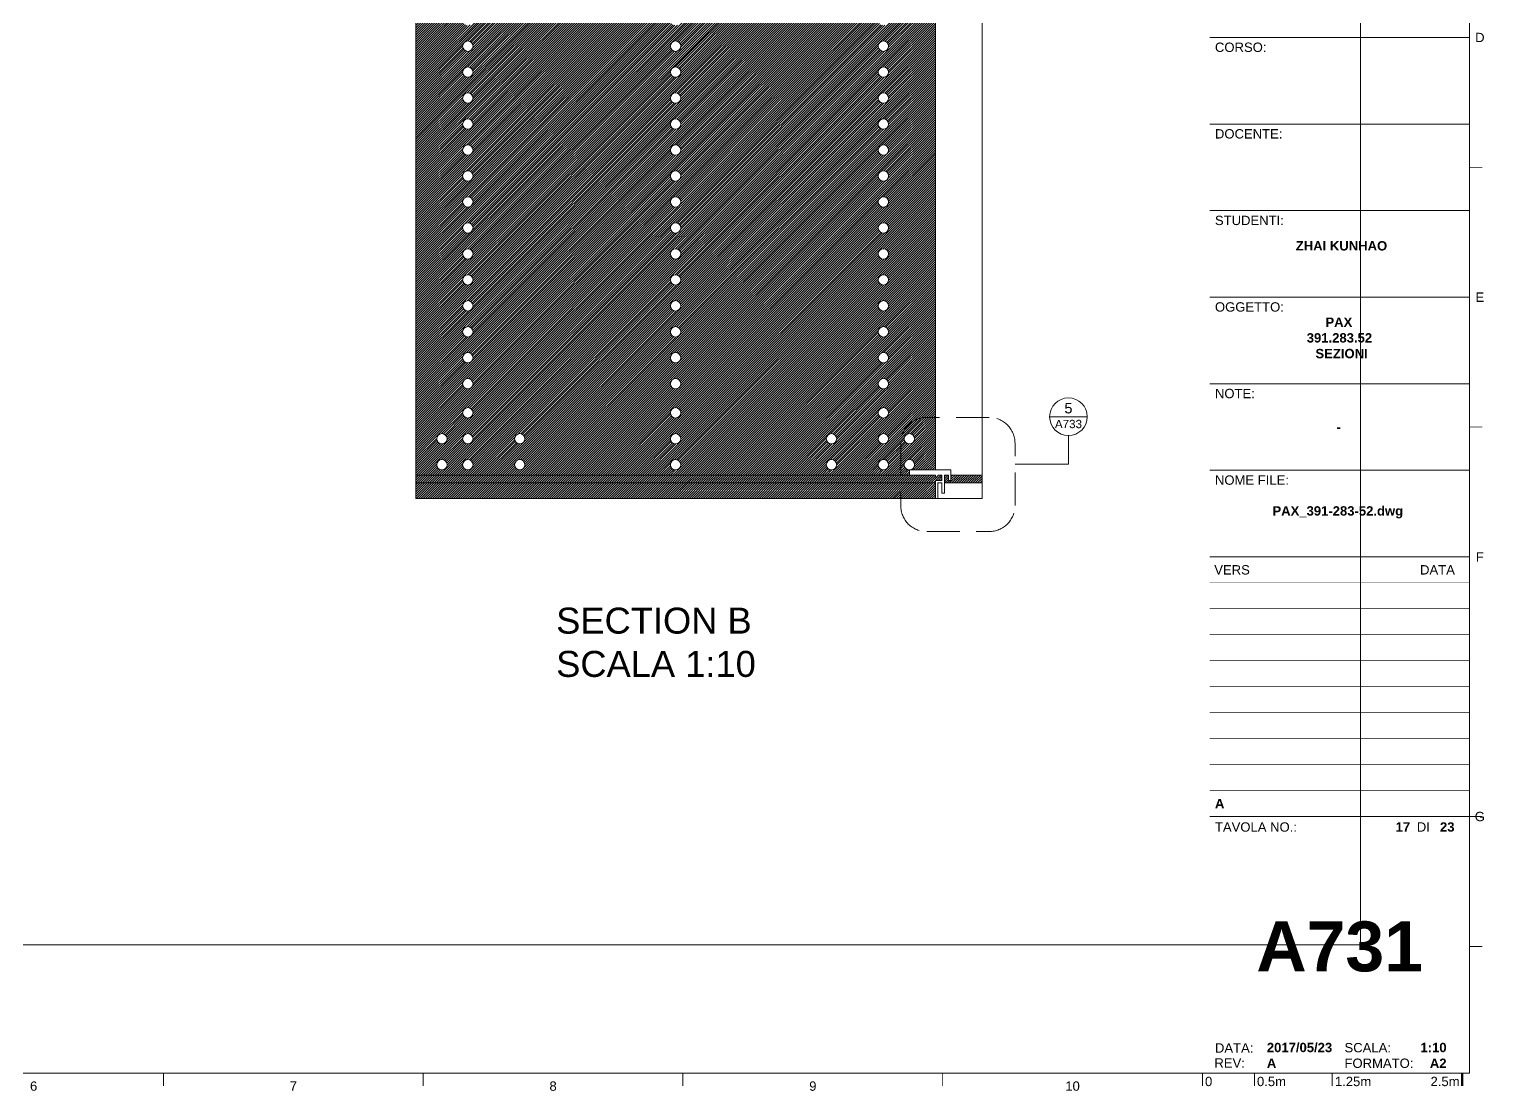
# Paper-space layout 'A731' of a CAD drawing. Header units: centimetres, sheet in millimetres. Extents: x 18 to 584, y 3 to 408.
# Drawn here: x 300.7 to 580.7, y 3.2 to 207.6 of the extents above; entities that cross this region are included whole.
import ezdxf
from ezdxf.enums import TextEntityAlignment as Align

# ---------------------------------------------------------------- set-up
doc = ezdxf.new("R2010")
doc.units = ezdxf.units.CM
doc.linetypes.add('DASHED', pattern=[19.05, 12.7, -6.35])
for name, color, linetype, lineweight in [('A-ANNO-SYMB', 3, 'Continuous', 18), ('A-ELEV-MBE', 8, 'Continuous', 9), ('A-SECT-MCUT1', 7, 'Continuous', 13), ('G-ANNO-TEXT', 3, 'Continuous', 18), ('G-ANNO-TTLB', 3, 'Continuous', 18)]:
    doc.layers.add(name, color=color, linetype=linetype, lineweight=lineweight)
doc.layers.add('G-ANNO-NPLT', color=2, linetype='Continuous', lineweight=18, plot=False)
doc.styles.add('ARIAL', font='arial.ttf')
doc.styles.add('ARIAL-BOLD', font='arialbd.ttf')
doc.styles.add('E-ARIAL', font='arial.ttf')
pattern_1 = [(45, (-161.01893, 621.37163), (-0.2245064, 0.2245064), [])]

# ---------------------------------------------------------------- blocks, each defined once
blk = doc.blocks.new('*U17')
at = {"layer": 'G-ANNO-TTLB'}
for points, const_width in [([(0, -2.5), (0, 0)], 0.18), ([(10, 0), (10, -2.5)], 0.18), ([(25, 0), (25, -2.5)], 0.18), ([(50, 0), (50, -2.5)], 0.48)]:
    blk.add_lwpolyline(points, dxfattribs=dict(at, const_width=const_width))
at = {"layer": 'G-ANNO-TEXT', "style": 'E-ARIAL'}
blk.add_text('0', height=1.8, dxfattribs=at).set_placement((1.2, -0.7), align=Align.TOP_CENTER)
for s, p in [('0.5m', (10.5, -2.5)), ('1.25m', (25.5, -2.5))]:
    blk.add_text(s, height=1.8, dxfattribs=at).set_placement(p)
blk.add_text('2.5m', height=1.8, dxfattribs=at).set_placement((49.5, -2.5), align=Align.RIGHT)
blk = doc.blocks.new('BLOCK_TITLE')
at = {"layer": 'G-ANNO-TTLB'}
for points, const_width in [([(0, 200), (-50, 200)], 0.18), ([(0, 183.33), (-50, 183.33)], 0.18), ([(0, 166.67), (-50, 166.67)], 0.18), ([(-50, 166.67), (0, 166.67)], 0.18), ([(-50, 150), (0, 150)], 0.18), ([(-50, 150), (0, 150)], 0.18), ([(-50, 150), (0, 150)], 0.18), ([(-50, 150), (0, 150)], 0.18), ([(-50, 133.33), (0, 133.33)], 0.18), ([(-50, 116.67), (0, 116.67)], 0.18), ([(-50, 116.67), (0, 116.67)], 0.18), ([(-50, 100), (0, 100)], 0.18), ([(-50, 95), (0, 95)], 0.12), ([(-50, 90), (0, 90)], 0.12), ([(-50, 85), (0, 85)], 0.12), ([(-50, 80), (0, 80)], 0.12), ([(-50, 75), (0, 75)], 0.12), ([(-50, 70), (0, 70)], 0.12), ([(-50, 65), (0, 65)], 0.12), ([(-50, 60), (0, 60)], 0.12), ([(-50, 55), (0, 55)], 0.12), ([(-50, 50), (0, 50)], 0.18), ([(-50, 50), (0, 50)], 0.18)]:
    blk.add_lwpolyline(points, dxfattribs=dict(at, const_width=const_width))
at = {"layer": 'G-ANNO-TTLB', "const_width": 0.18, "flags": 128}
blk.add_lwpolyline([(2.5, 50), (0, 50)], dxfattribs=at)
blk.add_lwpolyline([(2.5, 50), (0, 50)], dxfattribs=at)
at = {"layer": 'G-ANNO-TEXT', "style": 'ARIAL'}
for s, p in [('CORSO:', (-49, 199.02)), ('DOCENTE:', (-49, 182.35)), ('STUDENTI:', (-49, 165.68)), ('OGGETTO:', (-49, 149.02)), ('NOTE:', (-49, 132.35)), ('NOME FILE:', (-49, 115.68)), ('TAVOLA NO.:', (-49, 48.88))]:
    blk.add_text(s, height=1.8, dxfattribs=at).set_placement(p, align=Align.TOP_LEFT)
for s, p in [('VERS', (-49.13, 97.5)), ('DI', (-10.14, 47.99)), ('DATA:', (-49, 5.44)), ('SCALA:', (-24.06, 5.5)), ('REV:', (-49.1, 2.54)), ('FORMATO:', (-24.06, 2.5))]:
    blk.add_text(s, height=1.8, dxfattribs=at).set_placement(p, align=Align.MIDDLE_LEFT)
blk.add_text('DATA', height=1.8, dxfattribs=at).set_placement((-2.81, 97.5), align=Align.MIDDLE_RIGHT)
at = {"layer": 'G-ANNO-TEXT', "style": 'ARIAL-BOLD'}
for tag, p, height in [('PROJECT_TITLE_001', (-41.2, 228.22), 3.6), ('PROJECT_TITLE_002', (-36.08, 222.16), 3.6), ('PROJECT_TITLE_003', (-34.58, 216.1), 3.6), ('STUDENTS_001', (-30.84, 153.05), 1.8), ('DRAWING_TITLE_001', (-32.36, 142.66), 1.8), ('NOTES_001', (-25.17, 124.1), 1.8), ('FILENAME_001', (-35.85, 109.02), 1.8)]:
    blk.add_attdef(tag, p, '', height=height, dxfattribs=at)
at = {"layer": 'G-ANNO-TEXT', "style": 'ARIAL-BOLD', "flags": 2}
for tag, p in [('CLASS_001', (-38.72, 194.27)), ('CLASS_002', (-34.96, 191.24)), ('PROFESSOR_001', (-35.55, 175.36))]:
    blk.add_attdef(tag, p, '', height=1.8, dxfattribs=at)
at = {"layer": 'G-ANNO-TEXT', "style": 'ARIAL-BOLD'}
for tag, p in [('VERSION_9', (-49, 92.5)), ('VERSION_8', (-49, 87.5)), ('VERSION_7', (-49, 82.5)), ('VERSION_6', (-49, 77.5)), ('VERSION_5', (-49, 72.5)), ('VERSION_4', (-49, 67.5)), ('VERSION_3', (-49, 62.5)), ('VERSION_2', (-49, 57.5)), ('VERSION_1', (-49, 52.5)), ('SHEET_TOTAL', (-5.68, 47.98)), ('DATE', (-39.01, 5.53)), ('REV', (-39.01, 2.51))]:
    blk.add_attdef(tag, text='', height=1.8, dxfattribs=at).set_placement(p, align=Align.MIDDLE_LEFT)
for tag, p in [('DATA_9', (-2.81, 92.5)), ('DATA_8', (-2.81, 87.5)), ('DATA_7', (-2.81, 82.5)), ('DATA_6', (-2.81, 77.5)), ('DATA_5', (-2.81, 72.5)), ('DATA_4', (-2.81, 67.5)), ('DATA_3', (-2.81, 62.5)), ('DATA_2', (-2.81, 57.5)), ('DATA_1', (-2.81, 52.5)), ('SHEET_COPY', (-11.42, 47.98)), ('SCALE', (-4.42, 5.53))]:
    blk.add_attdef(tag, text='', height=1.8, dxfattribs=at).set_placement(p, align=Align.MIDDLE_RIGHT)
blk.add_attdef('SHEET', text='', height=9.6, dxfattribs=at).set_placement((-25, 25), align=Align.MIDDLE_CENTER)
blk = doc.blocks.new('DETAGLI')
at = {"layer": 'A-ANNO-SYMB', "linetype": 'Continuous'}
blk.add_line((486.66, 356.17), (504.76, 356.17), dxfattribs=at)
blk.add_circle((495.71, 356.17), 9.05, dxfattribs=at)
for tag, p in [('TAVOLA', (495.71, 362.76)), ('SEZIONE', (495.71, 354.67))]:
    blk.add_attdef(tag, text='', height=5, dxfattribs=at).set_placement(p, align=Align.TOP_CENTER)

psp = doc.layouts.new('A731')

# ---------------------------------------------------------------- hatches: boundary and pattern name
at = {"layer": 'A-ELEV-MBE'}
h = psp.add_hatch(dxfattribs=at)
h.set_pattern_fill('ANSI31', color=256, scale=0.1)
h.set_pattern_definition(pattern_1)
h.paths.add_polyline_path([(475.14, 312.48), (473.84, 314.32), (475.14, 314.32), (475.14, 316.32), (375.14, 316.32), (375.14, 121.72), (470.14, 121.72), (470.14, 122.72, -0.414214), (469.14, 123.72, -1), (471.14, 123.72, -0.414214), (470.14, 122.72), (475.14, 122.72)])
h.paths.add_polyline_path([(426.14, 264.32, -1), (424.14, 264.32, -1)], flags=16)
h.paths.add_polyline_path([(424.14, 269.32, -1), (426.14, 269.32, -1)], flags=16)
h.paths.add_polyline_path([(426.14, 259.32, -1), (424.14, 259.32, -1)], flags=16)
h.paths.add_polyline_path([(424.14, 274.32, -1), (426.14, 274.32, -1)], flags=16)
h.paths.add_polyline_path([(426.14, 254.32, -1), (424.14, 254.32, -1)], flags=16)
h.paths.add_polyline_path([(424.14, 279.32, -1), (426.14, 279.32, -1)], flags=16)
h.paths.add_polyline_path([(426.14, 249.32, -1), (424.14, 249.32, -1)], flags=16)
h.paths.add_polyline_path([(424.14, 284.32, -1), (426.14, 284.32, -1)], flags=16)
h.paths.add_polyline_path([(384.14, 264.32, -1), (386.14, 264.32, -1)], flags=16)
h.paths.add_polyline_path([(384.14, 269.32, -1), (386.14, 269.32, -1)], flags=16)
h.paths.add_polyline_path([(386.14, 259.32, -1), (384.14, 259.32, -1)], flags=16)
h.paths.add_polyline_path([(384.14, 274.32, -1), (386.14, 274.32, -1)], flags=16)
h.paths.add_polyline_path([(426.14, 244.32, -1), (424.14, 244.32, -1)], flags=16)
h.paths.add_polyline_path([(386.14, 254.32, -1), (384.14, 254.32, -1)], flags=16)
h.paths.add_polyline_path([(384.14, 279.32, -1), (386.14, 279.32, -1)], flags=16)
h.paths.add_polyline_path([(424.14, 289.32, -1), (426.14, 289.32, -1)], flags=16)
h.paths.add_polyline_path([(386.14, 249.32, -1), (384.14, 249.32, -1)], flags=16)
h.paths.add_polyline_path([(384.14, 284.32, -1), (386.14, 284.32, -1)], flags=16)
h.paths.add_polyline_path([(426.14, 239.32, -1), (424.14, 239.32, -1)], flags=16)
h.paths.add_polyline_path([(424.14, 294.32, -1), (426.14, 294.32, -1)], flags=16)
h.paths.add_polyline_path([(386.14, 244.32, -1), (384.14, 244.32, -1)], flags=16)
h.paths.add_polyline_path([(384.14, 289.32, -1), (386.14, 289.32, -1)], flags=16)
h.paths.add_polyline_path([(426.14, 234.32, -1), (424.14, 234.32, -1)], flags=16)
h.paths.add_polyline_path([(386.14, 239.32, -1), (384.14, 239.32, -1)], flags=16)
h.paths.add_polyline_path([(424.14, 299.32, -1), (426.14, 299.32, -1)], flags=16)
h.paths.add_polyline_path([(384.14, 294.32, -1), (386.14, 294.32, -1)], flags=16)
h.paths.add_polyline_path([(426.14, 229.32, -1), (424.14, 229.32, -1)], flags=16)
h.paths.add_polyline_path([(386.14, 234.32, -1), (384.14, 234.32, -1)], flags=16)
h.paths.add_polyline_path([(394.14, 304.32, -1), (396.14, 304.32, -1)], flags=16)
h.paths.add_polyline_path([(384.14, 299.32, -1), (386.14, 299.32, -1)], flags=16)
h.paths.add_polyline_path([(424.14, 304.32, -1), (426.14, 304.32, -1)], flags=16)
h.paths.add_polyline_path([(386.14, 229.32, -1), (384.14, 229.32, -1)], flags=16)
h.paths.add_polyline_path([(426.14, 224.32, -1), (424.14, 224.32, -1)], flags=16)
h.paths.add_polyline_path([(384.14, 304.32, -1), (386.14, 304.32, -1)], flags=16)
h.paths.add_polyline_path([(424.14, 309.32, -1), (426.14, 309.32, -1)], flags=16)
h.paths.add_polyline_path([(386.14, 224.32, -1), (384.14, 224.32, -1)], flags=16)
h.paths.add_polyline_path([(426.14, 219.32, -1), (424.14, 219.32, -1)], flags=16)
h.paths.add_polyline_path([(384.14, 309.32, -1), (386.14, 309.32, -1)], flags=16)
h.paths.add_polyline_path([(394.14, 314.32, -1), (396.14, 314.32, -1)], flags=16)
h.paths.add_polyline_path([(424.14, 314.32, -1), (426.14, 314.32, -1)], flags=16)
h.paths.add_polyline_path([(379.14, 309.32, -1), (381.14, 309.32, -1)], flags=16)
h.paths.add_polyline_path([(386.14, 219.32, -1), (384.14, 219.32, -1)], flags=16)
h.paths.add_polyline_path([(426.14, 214.32, -1), (424.14, 214.32, -1)], flags=16)
h.paths.add_polyline_path([(384.14, 314.32, -1), (386.14, 314.32, -1)], flags=16)
h.paths.add_polyline_path([(466.14, 264.32, -1), (464.14, 264.32, -1)], flags=16)
h.paths.add_polyline_path([(466.14, 269.32, -1), (464.14, 269.32, -1)], flags=16)
h.paths.add_polyline_path([(466.14, 259.32, -1), (464.14, 259.32, -1)], flags=16)
h.paths.add_polyline_path([(466.14, 274.32, -1), (464.14, 274.32, -1)], flags=16)
h.paths.add_polyline_path([(379.14, 314.32, -1), (381.14, 314.32, -1)], flags=16)
h.paths.add_polyline_path([(466.14, 254.32, -1), (464.14, 254.32, -1)], flags=16)
h.paths.add_polyline_path([(386.14, 214.32, -1), (384.14, 214.32, -1)], flags=16)
h.paths.add_polyline_path([(464.14, 279.32, -1), (466.14, 279.32, -1)], flags=16)
h.paths.add_polyline_path([(466.14, 249.32, -1), (464.14, 249.32, -1)], flags=16)
h.paths.add_polyline_path([(464.14, 284.32, -1), (466.14, 284.32, -1)], flags=16)
h.paths.add_polyline_path([(426.14, 209.32, -1), (424.14, 209.32, -1)], flags=16)
h.paths.add_polyline_path([(454.14, 304.32, -1), (456.14, 304.32, -1)], flags=16)
h.paths.add_polyline_path([(466.14, 244.32, -1), (464.14, 244.32, -1)], flags=16)
h.paths.add_polyline_path([(464.14, 289.32, -1), (466.14, 289.32, -1)], flags=16)
h.paths.add_polyline_path([(386.14, 209.32, -1), (384.14, 209.32, -1)], flags=16)
h.paths.add_polyline_path([(466.14, 239.32, -1), (464.14, 239.32, -1)], flags=16)
h.paths.add_polyline_path([(464.14, 294.32, -1), (466.14, 294.32, -1)], flags=16)
h.paths.add_polyline_path([(426.14, 204.32, -1), (424.14, 204.32, -1)], flags=16)
h.paths.add_polyline_path([(466.14, 234.32, -1), (464.14, 234.32, -1)], flags=16)
h.paths.add_polyline_path([(464.14, 299.32, -1), (466.14, 299.32, -1)], flags=16)
h.paths.add_polyline_path([(386.14, 204.32, -1), (384.14, 204.32, -1)], flags=16)
h.paths.add_polyline_path([(454.14, 314.32, -1), (456.14, 314.32, -1)], flags=16)
h.paths.add_polyline_path([(466.14, 229.32, -1), (464.14, 229.32, -1)], flags=16)
h.paths.add_polyline_path([(464.14, 304.32, -1), (466.14, 304.32, -1)], flags=16)
h.paths.add_polyline_path([(426.14, 199.32, -1), (424.14, 199.32, -1)], flags=16)
h.paths.add_polyline_path([(466.14, 224.32, -1), (464.14, 224.32, -1)], flags=16)
h.paths.add_polyline_path([(464.14, 309.32, -1), (466.14, 309.32, -1)], flags=16)
h.paths.add_polyline_path([(386.14, 199.32, -1), (384.14, 199.32, -1)], flags=16)
h.paths.add_polyline_path([(466.14, 219.32, -1), (464.14, 219.32, -1)], flags=16)
h.paths.add_polyline_path([(426.14, 194.32, -1), (424.14, 194.32, -1)], flags=16)
h.paths.add_polyline_path([(464.14, 314.32, -1), (466.14, 314.32, -1)], flags=16)
h.paths.add_polyline_path([(469.14, 309.32, -1), (471.14, 309.32, -1)], flags=16)
h.paths.add_polyline_path([(386.14, 194.32, -1), (384.14, 194.32, -1)], flags=16)
h.paths.add_polyline_path([(466.14, 214.32, -1), (464.14, 214.32, -1)], flags=16)
h.paths.add_polyline_path([(469.14, 314.32, -1), (471.14, 314.32, -1)], flags=16)
h.paths.add_polyline_path([(426.14, 189.32, -1), (424.14, 189.32, -1)], flags=16)
h.paths.add_polyline_path([(466.14, 209.32, -1), (464.14, 209.32, -1)], flags=16)
h.paths.add_polyline_path([(386.14, 189.32, -1), (384.14, 189.32, -1)], flags=16)
h.paths.add_polyline_path([(466.14, 204.32, -1), (464.14, 204.32, -1)], flags=16)
h.paths.add_polyline_path([(426.14, 184.32, -1), (424.14, 184.32, -1)], flags=16)
h.paths.add_polyline_path([(386.14, 184.32, -1), (384.14, 184.32, -1)], flags=16)
h.paths.add_polyline_path([(466.14, 199.32, -1), (464.14, 199.32, -1)], flags=16)
h.paths.add_polyline_path([(426.14, 179.32, -1), (424.14, 179.32, -1)], flags=16)
h.paths.add_polyline_path([(386.14, 179.32, -1), (384.14, 179.32, -1)], flags=16)
h.paths.add_polyline_path([(466.14, 194.32, -1), (464.14, 194.32, -1)], flags=16)
h.paths.add_polyline_path([(426.14, 174.32, -1), (424.14, 174.32, -1)], flags=16)
h.paths.add_polyline_path([(466.14, 189.32, -1), (464.14, 189.32, -1)], flags=16)
h.paths.add_polyline_path([(386.14, 174.32, -1), (384.14, 174.32, -1)], flags=16)
h.paths.add_polyline_path([(426.14, 169.32, -1), (424.14, 169.32, -1)], flags=16)
h.paths.add_polyline_path([(466.14, 184.32, -1), (464.14, 184.32, -1)], flags=16)
h.paths.add_polyline_path([(386.14, 169.32, -1), (384.14, 169.32, -1)], flags=16)
h.paths.add_polyline_path([(426.14, 164.32, -1), (424.14, 164.32, -1)], flags=16)
h.paths.add_polyline_path([(466.14, 179.32, -1), (464.14, 179.32, -1)], flags=16)
h.paths.add_polyline_path([(386.14, 164.32, -1), (384.14, 164.32, -1)], flags=16)
h.paths.add_polyline_path([(466.14, 174.32, -1), (464.14, 174.32, -1)], flags=16)
h.paths.add_polyline_path([(426.14, 159.32, -1), (424.14, 159.32, -1)], flags=16)
h.paths.add_polyline_path([(386.14, 159.32, -1), (384.14, 159.32, -1)], flags=16)
h.paths.add_polyline_path([(466.14, 169.32, -1), (464.14, 169.32, -1)], flags=16)
h.paths.add_polyline_path([(426.14, 154.32, -1), (424.14, 154.32, -1)], flags=16)
h.paths.add_polyline_path([(386.14, 154.32, -1), (384.14, 154.32, -1)], flags=16)
h.paths.add_polyline_path([(466.14, 164.32, -1), (464.14, 164.32, -1)], flags=16)
h.paths.add_polyline_path([(426.14, 149.32, -1), (424.14, 149.32, -1)], flags=16)
h.paths.add_polyline_path([(386.14, 149.32, -1), (384.14, 149.32, -1)], flags=16)
h.paths.add_polyline_path([(466.14, 159.32, -1), (464.14, 159.32, -1)], flags=16)
h.paths.add_polyline_path([(426.14, 144.32, -1), (424.14, 144.32, -1)], flags=16)
h.paths.add_polyline_path([(386.14, 144.32, -1), (384.14, 144.32, -1)], flags=16)
h.paths.add_polyline_path([(466.14, 154.32, -1), (464.14, 154.32, -1)], flags=16)
h.paths.add_polyline_path([(426.14, 139.32, -1), (424.14, 139.32, -1)], flags=16)
h.paths.add_polyline_path([(386.14, 139.32, -1), (384.14, 139.32, -1)], flags=16)
h.paths.add_polyline_path([(466.14, 149.32, -1), (464.14, 149.32, -1)], flags=16)
h.paths.add_polyline_path([(426.14, 133.72, -1), (424.14, 133.72, -1)], flags=16)
h.paths.add_polyline_path([(466.14, 144.32, -1), (464.14, 144.32, -1)], flags=16)
h.paths.add_polyline_path([(386.14, 133.72, -1), (384.14, 133.72, -1)], flags=16)
h.paths.add_polyline_path([(396.14, 128.72, -1), (394.14, 128.72, -1)], flags=16)
h.paths.add_polyline_path([(426.14, 128.72, -1), (424.14, 128.72, -1)], flags=16)
h.paths.add_polyline_path([(466.14, 139.32, -1), (464.14, 139.32, -1)], flags=16)
h.paths.add_polyline_path([(386.14, 128.72, -1), (384.14, 128.72, -1)], flags=16)
h.paths.add_polyline_path([(381.14, 128.72, -1), (379.14, 128.72, -1)], flags=16)
h.paths.add_polyline_path([(396.14, 123.72, -1), (394.14, 123.72, -1)], flags=16)
h.paths.add_polyline_path([(426.14, 123.72, -1), (424.14, 123.72, -1)], flags=16)
h.paths.add_polyline_path([(466.14, 133.72, -1), (464.14, 133.72, -1)], flags=16)
h.paths.add_polyline_path([(386.14, 123.72, -1), (384.14, 123.72, -1)], flags=16)
h.paths.add_polyline_path([(456.14, 128.72, -1), (454.14, 128.72, -1)], flags=16)
h.paths.add_polyline_path([(381.14, 123.72, -1), (379.14, 123.72, -1)], flags=16)
h.paths.add_polyline_path([(466.14, 128.72, -1), (464.14, 128.72, -1)], flags=16)
h.paths.add_polyline_path([(456.14, 123.72, -1), (454.14, 123.72, -1)], flags=16)
h.paths.add_polyline_path([(471.14, 128.72, -1), (469.14, 128.72, -1)], flags=16)
h.paths.add_polyline_path([(466.14, 123.72, -1), (464.14, 123.72, -1)], flags=16)
h = psp.add_hatch(dxfattribs=at)
h.set_pattern_fill('ANSI31', color=256, scale=0.1)
h.set_pattern_definition(pattern_1)
h.paths.add_polyline_path([(476.39, 121.72), (475.64, 121.72), (475.64, 121.42), (475.14, 121.42), (475.14, 121.72), (470.14, 121.72), (375.14, 121.72), (375.14, 120.22), (475.14, 120.22), (475.14, 120.72), (476.39, 120.72)])
h = psp.add_hatch(dxfattribs=at)
h.set_pattern_fill('ANSI31', color=256, scale=0.1)
h.set_pattern_definition(pattern_1)
h.paths.add_polyline_path([(484.14, 121.72), (478.14, 121.72), (478.14, 121.02), (478.14, 120.72), (477.64, 120.72), (477.64, 121.72), (476.89, 121.72), (476.89, 120.22), (484.14, 120.22)])
h = psp.add_hatch(dxfattribs=at)
h.set_pattern_fill('ANSI31', color=256, scale=0.1)
h.set_pattern_definition(pattern_1)
h.paths.add_polyline_path([(475.14, 118.22), (475.14, 120.22), (375.14, 120.22), (375.14, 117.22), (475.14, 117.22)])

# ---------------------------------------------------------------- linework, layer by layer
at = {"layer": 'A-ANNO-SYMB'}
for p, q in [((500.76, 129.35), (500.76, 123.85)), ((500.76, 123.85), (490.47, 123.85))]:
    psp.add_line(p, q, dxfattribs=at)
at = {"layer": 'A-ANNO-SYMB', "linetype": 'DASHED', "ltscale": 0.5}
psp.add_lwpolyline([(473.47, 110.85), (485.47, 110.85, 0.414214), (490.47, 115.85), (490.47, 127.85, 0.414214), (485.47, 132.85), (473.47, 132.85, 0.414214), (468.47, 127.85), (468.47, 115.85, 0.414214)], format="xyb", close=True, dxfattribs=at)
at = {"layer": 'A-ELEV-MBE'}
for p, q in [((375.14, 117.22), (375.14, 319.32)), ((484.14, 319.32), (484.14, 117.22)), ((475.14, 312.62), (475.14, 122.72)), ((375.14, 120.22), (375.14, 121.72)), ((375.14, 121.72), (470.14, 121.72)), ((473.33, 121.72), (473.36, 121.72)), ((478.14, 121.72), (484.14, 121.72)), ((375.14, 120.22), (475.14, 120.22)), ((476.89, 120.22), (484.14, 120.22)), ((475.14, 117.22), (375.14, 117.22)), ((475.33, 117.22), (475.34, 117.22)), ((475.64, 117.22), (484.14, 117.22))]:
    psp.add_line(p, q, dxfattribs=at)
for centre in [(385.14, 204.32), (425.14, 204.32), (465.14, 204.32), (385.14, 199.32), (425.14, 199.32), (465.14, 199.32), (385.14, 194.32), (425.14, 194.32), (465.14, 194.32), (385.14, 189.32), (425.14, 189.32), (465.14, 189.32), (385.14, 184.32), (425.14, 184.32), (465.14, 184.32), (385.14, 179.32), (425.14, 179.32), (465.14, 179.32), (385.14, 174.32), (425.14, 174.32), (465.14, 174.32), (385.14, 169.32), (425.14, 169.32), (465.14, 169.32), (385.14, 164.32), (425.14, 164.32), (465.14, 164.32), (385.14, 159.32), (425.14, 159.32), (465.14, 159.32), (385.14, 154.32), (425.14, 154.32), (465.14, 154.32), (385.14, 149.32), (425.14, 149.32), (465.14, 149.32), (385.14, 144.32), (425.14, 144.32), (465.14, 144.32), (385.14, 139.32), (425.14, 139.32), (465.14, 139.32), (385.14, 133.72), (425.14, 133.72), (465.14, 133.72), (380.14, 128.72), (385.14, 128.72), (395.14, 128.72), (425.14, 128.72), (455.14, 128.72), (465.14, 128.72), (470.14, 128.72), (380.14, 123.72), (385.14, 123.72), (395.14, 123.72), (425.14, 123.72), (455.14, 123.72), (465.14, 123.72), (470.14, 123.72)]:
    psp.add_circle(centre, 1, dxfattribs=at)
at = {"layer": 'A-SECT-MCUT1'}
for p, q in [((470.14, 121.72), (470.14, 122.72)), ((470.14, 122.72), (478.14, 122.72)), ((470.14, 121.72), (475.14, 121.72)), ((475.14, 121.72), (475.14, 121.42)), ((475.14, 121.42), (475.64, 121.42)), ((476.39, 120.72), (475.14, 120.72)), ((475.14, 120.72), (475.14, 118.22)), ((475.64, 121.42), (475.64, 121.72)), ((475.64, 121.72), (476.39, 121.72)), ((476.39, 121.72), (476.39, 120.72)), ((476.89, 121.72), (477.64, 121.72)), ((476.89, 121.72), (476.89, 120.22)), ((477.64, 121.72), (477.64, 120.72)), ((477.64, 120.72), (478.14, 120.72)), ((478.14, 122.72), (478.14, 121.02)), ((478.14, 120.72), (478.14, 121.02)), ((475.14, 117.22), (475.14, 118.22)), ((476.39, 120.22), (475.64, 120.22)), ((475.64, 120.22), (475.64, 117.22)), ((476.39, 120.22), (476.39, 118.22)), ((476.39, 118.22), (476.89, 118.22)), ((476.89, 118.22), (476.89, 120.22)), ((475.14, 117.22), (475.64, 117.22))]:
    psp.add_line(p, q, dxfattribs=at)
at = {"layer": 'G-ANNO-NPLT'}
psp.add_lwpolyline([(37.02, 395.06), (556.98, 395.06), (556.98, 31.3), (37.02, 31.3)], close=True, dxfattribs=at)
at = {"layer": 'G-ANNO-TTLB'}
for p, q in [((577.96, 6.58), (577.96, 404.99)), ((20.55, 6.58), (577.96, 6.58))]:
    psp.add_line(p, q, dxfattribs=at)
at = {"layer": 'G-ANNO-TTLB', "const_width": 0.18, "flags": 128}
for points in [[(580.46, 180.99), (577.96, 180.99)], [(580.46, 130.99), (577.96, 130.99)], [(580.46, 30.99), (577.96, 30.99)], [(326.55, 6.58), (326.55, 4.08)], [(376.55, 6.58), (376.55, 4.08)], [(426.55, 6.58), (426.55, 4.08)], [(476.55, 6.58), (476.55, 4.08)], [(526.55, 6.58), (526.55, 4.08)], [(576.55, 6.58), (576.55, 4.08)]]:
    psp.add_lwpolyline(points, dxfattribs=at)

# ---------------------------------------------------------------- block references
psp.add_blockref('*U17', (526.55, 6.58))
at = {"layer": 'A-ANNO-SYMB'}
ref = psp.add_blockref('DETAGLI', (302.47, -9.5), dxfattribs=dict(at, xscale=0.4, yscale=0.4, zscale=0.4))
ref.add_attrib('SEZIONE', 'A733', dxfattribs={"linetype": 'Continuous', "height": 1.6, "style": 'ARIAL'}).set_placement((500.76, 132.37), align=Align.TOP_CENTER)
ref.add_attrib('TAVOLA', '5', dxfattribs={"linetype": 'Continuous', "height": 2, "style": 'ARIAL'}).set_placement((500.76, 135.61), align=Align.TOP_CENTER)

# ---------------------------------------------------------------- texts
at = {"layer": 'G-ANNO-TEXT', "style": 'ARIAL'}
for s, p in [('D', (579.95, 205.99)), ('E', (579.95, 155.99)), ('F', (579.95, 105.99)), ('G', (579.95, 55.99)), ('6', (301.55, 4.09)), ('7', (351.55, 4.09)), ('8', (401.55, 4.09)), ('9', (451.55, 4.09)), ('10', (501.55, 4.09))]:
    psp.add_text(s, height=1.8, dxfattribs=at).set_placement(p, align=Align.MIDDLE_CENTER)
at = {"layer": 'G-ANNO-TEXT', "insert": (402.14, 96.21), "char_height": 5, "attachment_point": 1}
psp.add_mtext_dynamic_manual_height_columns('{\\fArial|b0|i0|c134|p34;SECTION B \\PSCALA 1:10}', width=76.0455, gutter_width=1, heights=[0], dxfattribs=at)

# ---------------------------------------------------------------- next in the draw order: block references
ref = psp.add_blockref('BLOCK_TITLE', (577.96, 5.99))
ref.add_attrib('SHEET_COPY', '17', dxfattribs={"layer": 'G-ANNO-TEXT', "height": 1.8, "style": 'ARIAL-BOLD'}).set_placement((566.54, 53.98), align=Align.MIDDLE_RIGHT)
ref.add_attrib('SHEET_TOTAL', '23', dxfattribs={"layer": 'G-ANNO-TEXT', "height": 1.8, "style": 'ARIAL-BOLD'}).set_placement((572.28, 53.98), align=Align.MIDDLE_LEFT)
ref.add_attrib('SCALE', '1:10', dxfattribs={"layer": 'G-ANNO-TEXT', "height": 1.8, "style": 'ARIAL-BOLD'}).set_placement((573.55, 11.52), align=Align.MIDDLE_RIGHT)
ref.add_attrib('REV', 'A', dxfattribs={"layer": 'G-ANNO-TEXT', "height": 1.8, "style": 'ARIAL-BOLD'}).set_placement((538.95, 8.5), align=Align.MIDDLE_LEFT)
ref.add_attrib('DATE', '2017/05/23', dxfattribs={"layer": 'G-ANNO-TEXT', "height": 1.8, "style": 'ARIAL-BOLD'}).set_placement((538.95, 11.52), align=Align.MIDDLE_LEFT)
ref.add_attrib('SHEET', 'A731', dxfattribs={"layer": 'G-ANNO-TEXT', "height": 9.6, "style": 'ARIAL-BOLD'}).set_placement((552.96, 30.99), align=Align.MIDDLE_CENTER)
ref.add_attrib('VERSION_1', 'A', dxfattribs={"layer": 'G-ANNO-TEXT', "height": 1.8, "style": 'ARIAL-BOLD'}).set_placement((528.96, 58.49), align=Align.MIDDLE_LEFT)
ref.add_attrib('FILENAME_001', 'PAX_391-283-52.dwg', (540.03, 113.94), dxfattribs={"layer": 'G-ANNO-TEXT', "height": 1.8, "style": 'ARIAL-BOLD'})
ref.add_attrib('NOTES_001', '-', (552.37, 130.09), dxfattribs={"layer": 'G-ANNO-TEXT', "height": 1.8, "style": 'ARIAL-BOLD'})
ref.add_attrib('DRAWING_TITLE_001', 'PAX', (550.23, 150.27), dxfattribs={"layer": 'G-ANNO-TEXT', "height": 1.8, "style": 'ARIAL-BOLD'})
ref.add_attrib('STUDENTS_001', 'ZHAI KUNHAO', (544.52, 164.98), dxfattribs={"layer": 'G-ANNO-TEXT', "height": 1.8, "style": 'ARIAL-BOLD'})
ref.add_attrib('A1', 'A2', (570.33, 7.59), dxfattribs={"layer": 'G-ANNO-TEXT', "height": 1.8, "style": 'ARIAL-BOLD'})
ref.add_attrib('DRAWING_TITLE_002', '391.283.52', (546.63, 147.26), dxfattribs={"layer": 'G-ANNO-TEXT', "height": 1.8, "style": 'ARIAL-BOLD'})
ref.add_attrib('DRAWING_TITLE_003', ' SEZIONI', (547.61, 144.23), dxfattribs={"layer": 'G-ANNO-TEXT', "height": 1.8, "style": 'ARIAL-BOLD'})

doc.saveas('drawing.dxf')
